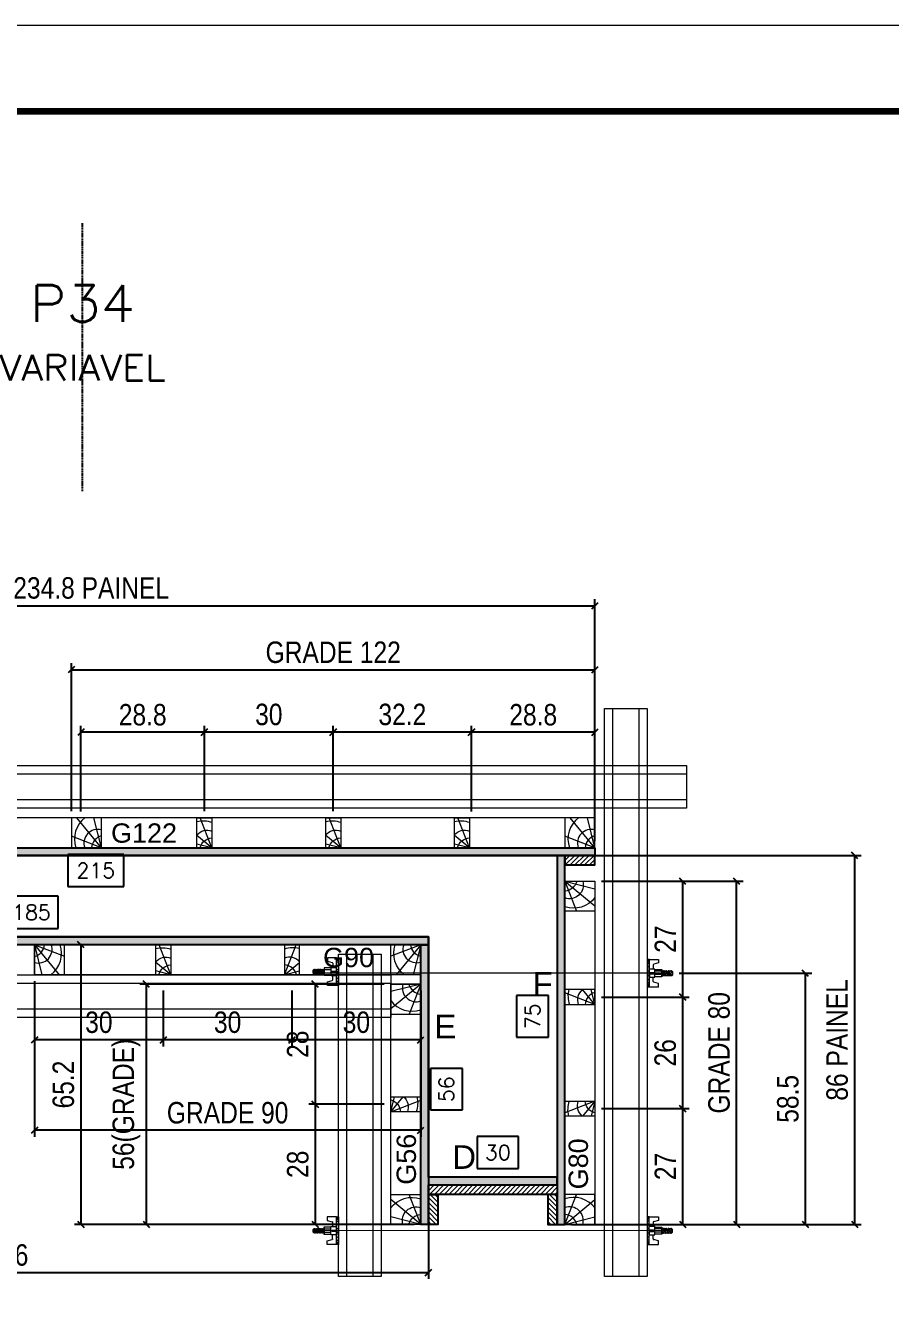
# Model space of a CAD drawing. Extents: x 2949 to 9203, y -16089 to 12527.
# Drawn here: x 8451 to 8854, y -8743 to -8148 of the extents above; entities that cross this region are included whole.
import ezdxf
from ezdxf.enums import TextEntityAlignment as Align

# ---------------------------------------------------------------- set-up
doc = ezdxf.new("R2010")
doc.units = 0
doc.linetypes.add('DASHED', pattern=[0.75, 0.5, -0.25])
doc.linetypes.add('HIDDEN', pattern=[0.375, 0.25, -0.125])
for name, color, linetype, lineweight in [('CONCRETO', 251, 'Continuous', 25), ('Folhas', 255, 'Continuous', 9), ('Hachura', 251, 'Continuous', 9), ('Madeira', 126, 'Continuous', 18), ('Perfil Metálico', 224, 'Continuous', 18), ('SARRAFO DE PRESSAO', 251, 'DASHED', 9), ('Texto Seção', 7, 'Continuous', 15)]:
    doc.layers.add(name, color=color, linetype=linetype, lineweight=lineweight)
for name, color, linetype in [('COTA', 241, 'Continuous'), ('MEIO_PONT', 93, 'Continuous'), ('Painéis', 200, 'Continuous'), ('SARRAFO', 251, 'Continuous'), ('Texto de Titulo', 7, 'Continuous'), ('Texto Qtd Sarr', 242, 'Continuous'), ('TEXTO_GERAL', 7, 'Continuous')]:
    doc.layers.add(name, color=color, linetype=linetype)
doc.styles.add('ARIAL', font='arial.ttf')
doc.styles.add('COTA TECNICA 2X', font='techl___.ttf', dxfattribs={"height": 10})
doc.styles.add('ROMANS', font='romans.shx')
doc.styles.add('SANSSERIF', font='sas_____.pfb')
doc.dimstyles.new('Cota Seção interna', dxfattribs={"dimtxt": 7, "dimasz": 6, "dimexe": 0.18, "dimexo": 2, "dimgap": -4, "dimtad": 3, "dimdec": 1, "dimlfac": 0.5, "dimzin": 12, "dimdsep": 46, "dimtxsty": 'ROMANS', "dimblk": 'ARCHTICK', "dimcen": 0.09, "dimse1": 1, "dimse2": 1, "dimsd1": 1, "dimsd2": 1, "dimclrd": 180, "dimclre": 5, "dimclrt": 1, "dimadec": 0, "dimazin": 3, "dimtfac": 1, "dimtdec": 1, "dimtofl": 0, "dimtmove": 0, "dimatfit": 3, "dimldrblk": 'ARCHTICK', "dimfxl": 1, "dimtolj": 1, "dimtzin": 0, "dimarcsym": 0})
doc.dimstyles.new('SECAO PILAR', dxfattribs={"dimtxt": 10, "dimasz": 3, "dimexe": 3, "dimexo": 3, "dimgap": 3, "dimtad": 1, "dimdec": 1, "dimlfac": 0.5, "dimzin": 12, "dimdsep": 46, "dimtxsty": 'COTA TECNICA 2X', "dimblk1": 'OBLIQUE', "dimblk2": 'OBLIQUE', "dimsah": 1, "dimcen": 0.9, "dimclrd": 256, "dimclre": 256, "dimclrt": 256, "dimadec": 1, "dimazin": 3, "dimtfac": 1, "dimtdec": 1, "dimtmove": 0, "dimatfit": 3, "dimfxl": 1, "dimtolj": 1, "dimtzin": 12, "dimarcsym": 0})

# ---------------------------------------------------------------- blocks, each defined once
blk = doc.blocks.new('9999999999')
at = {"layer": 'Folhas'}
blk.add_lwpolyline([(98138.98, 34190.21), (99623.98, 34190.21), (99623.98, 35240.21), (98138.98, 35240.21)], close=True, dxfattribs=at)
at = {"layer": 'Folhas', "color": 30, "const_width": 3}
blk.add_lwpolyline([(98213.98, 34230.21), (99583.98, 34230.21), (99583.98, 35200.21), (98213.98, 35200.21)], close=True, dxfattribs=at)
blk = doc.blocks.new('*D2468')
at = {"layer": 'COTA', "color": 180, "lineweight": -2, "transparency": 16777216}
for p, q in [((8680.74, -8665.61), (8661.4, -8665.61)), ((8661.4, -8665.61), (8661.4, -8680.61)), ((8680.74, -8680.61), (8680.74, -8665.61)), ((8661.4, -8680.61), (8680.74, -8680.61))]:
    blk.add_line(p, q, dxfattribs=at)
at = {"layer": 'Defpoints', "color": 0, "transparency": 16777216}
for p in [(8638.74, -8684.61), (8698.74, -8684.61), (8698.74, -8684.61)]:
    blk.add_point(p, dxfattribs=at)
at = {"layer": 'COTA', "color": 1, "transparency": 16777216, "insert": (8671.07, -8673.11), "char_height": 7, "attachment_point": 5, "style": 'ROMANS'}
blk.add_mtext('\\A1;30', dxfattribs=at)
blk = doc.blocks.new('_ArchTick')
at = {"color": 0, "linetype": 'ByBlock', "const_width": 0.15}
blk.add_lwpolyline([(-0.5, -0.5), (0.5, 0.5)], dxfattribs=at)
blk = doc.blocks.new('*D2487')
at = {"layer": 'COTA', "color": 180, "lineweight": -2, "transparency": 16777216}
for p, q in [((8496.74, -8534.11), (8470.74, -8534.11)), ((8470.74, -8534.11), (8470.74, -8549.11)), ((8496.74, -8549.11), (8496.74, -8534.11)), ((8470.74, -8549.11), (8496.74, -8549.11))]:
    blk.add_line(p, q, dxfattribs=at)
at = {"layer": 'Defpoints', "color": 0, "transparency": 16777216}
for p in [(8268.74, -8534.61), (8698.74, -8534.61), (8268.74, -8553.11)]:
    blk.add_point(p, dxfattribs=at)
at = {"layer": 'COTA', "color": 1, "transparency": 16777216, "insert": (8483.74, -8541.61), "char_height": 7, "attachment_point": 5, "style": 'ROMANS'}
blk.add_mtext('\\A1;215', dxfattribs=at)
blk = doc.blocks.new('C')
at = {"layer": 'Hachura', "color": 0}
for p, q in [((0, 3.22), (0, -3.22)), ((0.45, 3.22), (0, 3.22)), ((0.46, 3.16), (0, 3.16)), ((0.46, 3.05), (0, 3.05)), ((0.45, -3.23), (0.45, 3.22)), ((0.45, 3.22), (2.58, 3.22)), ((2.58, 3.22), (2.58, 2.39)), ((0.46, 2.88), (0, 2.88)), ((0, 2.75), (0, -1.16)), ((0.46, 2.65), (0, 2.65)), ((0.46, 2.23), (0, 2.23)), ((0.46, 1.51), (0, 1.51)), ((0.39, 0.49), (0.17, 0.49)), ((1.74, 0.97), (0.45, 0.97)), ((1.45, 0.1), (0.45, 0.1)), ((1.35, 1.94), (1.35, 0.96)), ((2.58, 2.39), (1.47, 2.09)), ((1.74, -0.97), (1.74, 0.97)), ((1.74, 0.97), (1.74, 0.84)), ((1.74, 0.97), (1.74, 0.84)), ((1.74, 0.84), (3.35, 0.84)), ((3.35, 0.45), (1.74, 0.45)), ((3.32, 0.84), (3.32, -0.84)), ((3.35, 0.84), (3.35, -0.84)), ((3.68, 0.45), (3.35, 0.45)), ((3.84, -0.52), (3.35, 0.45)), ((3.35, 0.06), (3.67, -0.57)), ((3.68, 0.45), (4.16, -0.52)), ((3.72, 0.5), (4.25, -0.57)), ((4.37, -0.55), (3.83, 0.53)), ((4.15, 0.45), (3.93, 0.45)), ((4.42, -0.52), (3.93, 0.45)), ((4.15, 0.45), (4.26, 0.45)), ((4.26, 0.45), (4.74, -0.52)), ((4.3, 0.5), (4.83, -0.57)), ((4.95, -0.55), (4.41, 0.53)), ((4.51, 0.45), (4.84, 0.45)), ((5, -0.52), (4.51, 0.45)), ((4.84, 0.45), (5.32, -0.52)), ((4.88, 0.5), (5.41, -0.57)), ((5.53, -0.55), (4.99, 0.53)), ((5.58, -0.52), (5.09, 0.45)), ((5.42, 0.45), (5.09, 0.45)), ((5.58, -0.52), (5.09, 0.45)), ((5.42, 0.45), (5.74, -0.19)), ((5.46, 0.5), (5.74, -0.07)), ((5.74, 0.19), (5.57, 0.53)), ((5.74, 0.32), (5.68, 0.45)), ((5.68, 0.45), (5.74, 0.45)), ((5.74, 0.45), (5.9, 0.29)), ((5.74, 0.45), (5.74, -0.52)), ((5.9, -0.36), (5.9, 0.29)), ((0.45, 0), (0, 0)), ((0.46, -1.52), (0, -1.52)), ((0.46, -2.23), (0, -2.23)), ((0.46, -2.65), (0, -2.65)), ((0.46, -2.88), (0, -2.88)), ((0.08, -0.48), (0.29, -0.48)), ((0.29, -0.48), (0.4, -0.48)), ((0.45, 0), (0.45, -0.97)), ((0.45, -0.16), (1.45, -0.16)), ((0.45, -0.65), (0.45, -0.32)), ((0.45, -3.23), (0.45, -0.65)), ((0.45, -0.97), (1.74, -0.97)), ((1.35, -1.94), (1.35, -0.97)), ((2.58, -2.39), (1.47, -2.1)), ((3.35, -0.32), (1.74, -0.32)), ((3.35, -0.84), (1.74, -0.84)), ((2.58, -3.23), (2.58, -2.39)), ((3.35, -0.07), (3.58, -0.52)), ((3.35, -0.52), (3.58, -0.52)), ((3.84, -0.52), (4.16, -0.52)), ((4.42, -0.52), (4.74, -0.52)), ((4.63, -0.52), (4.74, -0.52)), ((5, -0.52), (5.32, -0.52)), ((5.58, -0.52), (5.74, -0.52)), ((5.74, -0.52), (5.9, -0.36)), ((5.74, -0.52), (5.74, -0.52)), ((0.46, -3.05), (0, -3.05)), ((0.46, -3.16), (0, -3.16)), ((0, -3.22), (2.57, -3.22))]:
    blk.add_line(p, q, dxfattribs=at)
for centre, radius, start, end in [((1.52, 1.94), 0.161, 104.7436, 180), ((1.44, -0.03), 0.129, 272.695, 87.305), ((3.81, 0.39), 0.143, 25.5688, 154.4312), ((4.39, 0.39), 0.143, 25.5688, 154.4312), ((4.97, 0.39), 0.143, 25.5688, 154.4312), ((5.55, 0.39), 0.143, 25.5688, 154.4312), ((0.17, -0.37), 0.174, 221.744, 317.8592), ((1.52, -1.94), 0.161, 180, 255.2564), ((3.71, -0.4), 0.174, 222.1408, 318.256), ((4.29, -0.4), 0.174, 222.1408, 318.256), ((4.87, -0.4), 0.174, 222.1408, 318.256), ((5.45, -0.4), 0.174, 222.1408, 318.256), ((5.61, -0.4), 0.174, 317.8592, 318.256)]:
    blk.add_arc(centre, radius, start, end, dxfattribs=at)
blk = doc.blocks.new('titulo1')
at = {"layer": 'Defpoints', "color": 252, "linetype": 'HIDDEN', "ltscale": 2}
blk.add_line((0, 0), (0, 125), dxfattribs=at)
at = {"layer": 'Defpoints', "style": 'ROMANS', "oblique": 15}
blk.add_attdef('FOLHA', text='', height=10, dxfattribs=at).set_placement((0, 15.58), align=Align.MIDDLE_CENTER)
at = {"layer": 'Texto Qtd Sarr', "color": 3, "style": 'ROMANS', "oblique": 15}
for tag, height, p in [('TITULO', 17, (0, 71.45)), ('SEÇÃO', 12, (0, 41.55))]:
    blk.add_attdef(tag, text='', height=height, dxfattribs=at).set_placement(p, align=Align.MIDDLE_CENTER)
blk = doc.blocks.new('_Oblique')
at = {"color": 0, "linetype": 'ByBlock', "lineweight": -2}
blk.add_line((-0.5, -0.5), (0.5, 0.5), dxfattribs=at)
blk = doc.blocks.new('*D2474')
at = {"layer": 'COTA', "lineweight": -2, "transparency": 16777216}
for p, q in [((8705.29, -8534.61), (8840.37, -8534.61)), ((8837.37, -8706.61), (8837.37, -8534.61)), ((8705.34, -8706.61), (8840.37, -8706.61))]:
    blk.add_line(p, q, dxfattribs=at)
at = {"layer": 'Defpoints', "color": 0, "transparency": 16777216}
for p in [(8702.29, -8534.61), (8837.37, -8534.61), (8702.34, -8706.61)]:
    blk.add_point(p, dxfattribs=at)
at = {"layer": 'COTA', "lineweight": -2, "transparency": 16777216, "xscale": 3, "yscale": 3, "zscale": 3}
for p, rotation in [((8837.37, -8534.61), 90), ((8837.37, -8706.61), 270)]:
    blk.add_blockref('_Oblique', p, dxfattribs=dict(at, rotation=rotation))
at = {"layer": 'COTA', "transparency": 16777216, "insert": (8829.25, -8620.61), "char_height": 10, "attachment_point": 5, "rotation": 90, "style": 'COTA TECNICA 2X'}
blk.add_mtext('\\A1;86 PAINEL', dxfattribs=at)
blk = doc.blocks.new('*D2488')
at = {"layer": 'COTA', "linetype": 'ByBlock', "lineweight": -2, "transparency": 16777216}
for p, q in [((8246.74, -8531.61), (8246.74, -8415.16)), ((8246.74, -8418.16), (8716.34, -8418.16)), ((8716.34, -8528.01), (8716.34, -8415.16))]:
    blk.add_line(p, q, dxfattribs=at)
at = {"layer": 'Defpoints', "color": 0, "linetype": 'ByBlock', "transparency": 16777216}
for p in [(8716.34, -8418.16), (8716.34, -8531.01), (8246.74, -8534.61)]:
    blk.add_point(p, dxfattribs=at)
at = {"layer": 'COTA', "linetype": 'ByBlock', "lineweight": -2, "transparency": 16777216, "xscale": 3, "yscale": 3, "zscale": 3, "rotation": 180}
blk.add_blockref('_Oblique', (8246.74, -8418.16), dxfattribs=at)
at = {"layer": 'COTA', "linetype": 'ByBlock', "lineweight": -2, "transparency": 16777216, "xscale": 3, "yscale": 3, "zscale": 3}
blk.add_blockref('_Oblique', (8716.34, -8418.16), dxfattribs=at)
at = {"layer": 'COTA', "linetype": 'ByBlock', "transparency": 16777216, "insert": (8481.54, -8409.92), "char_height": 10, "attachment_point": 5, "style": 'COTA TECNICA 2X'}
blk.add_mtext('\\A1;234.8 PAINEL', dxfattribs=at)
blk = doc.blocks.new('PONTALETE')
at = {"layer": 'Madeira'}
for q in [(2.71, 7), (7, 5.76), (7, 1.74)]:
    blk.add_line((0, 0), q, dxfattribs=at)
blk.add_lwpolyline([(0, 0), (7, 0), (7, 7), (0, 7)], close=True, dxfattribs=at)
for centre, radius, start, end in [((2.04, 0.06), 6.23, 37.2818, 109.0913), ((1.09, 0.9), 3.19, 343.603, 109.9847), ((-0.21, -0.78), 3.09, 14.6322, 86.0383)]:
    blk.add_arc(centre, radius, start, end, dxfattribs=at)
blk = doc.blocks.new('MEIO PONTALETE')
at = {"layer": 'Madeira'}
for q in [(2.71, 7), (3.5, 2.88), (3.5, 0.87)]:
    blk.add_line((0, 0), q, dxfattribs=at)
blk.add_lwpolyline([(0, 0), (3.5, 0), (3.5, 7), (0, 7)], close=True, dxfattribs=at)
for centre, radius, start, end in [((2.04, 0.06), 6.23, 76.4499, 109.0913), ((1.09, 0.9), 3.19, 40.9063, 109.9847), ((-0.21, -0.78), 3.09, 14.6322, 86.0383)]:
    blk.add_arc(centre, radius, start, end, dxfattribs=at)
blk = doc.blocks.new('*D2489')
at = {"layer": 'COTA', "lineweight": -2, "transparency": 16777216}
for p, q in [((8658.8, -8514.09), (8658.8, -8474.13)), ((8716.34, -8477.13), (8658.8, -8477.13)), ((8716.34, -8514.01), (8716.34, -8474.13))]:
    blk.add_line(p, q, dxfattribs=at)
at = {"layer": 'Defpoints', "color": 0, "transparency": 16777216}
for p in [(8658.8, -8477.13), (8658.8, -8517.09), (8716.34, -8517.01)]:
    blk.add_point(p, dxfattribs=at)
at = {"layer": 'COTA', "lineweight": -2, "transparency": 16777216, "xscale": 3, "yscale": 3, "zscale": 3, "rotation": 180}
blk.add_blockref('_Oblique', (8658.8, -8477.13), dxfattribs=at)
at = {"layer": 'COTA', "lineweight": -2, "transparency": 16777216, "xscale": 3, "yscale": 3, "zscale": 3}
blk.add_blockref('_Oblique', (8716.34, -8477.13), dxfattribs=at)
at = {"layer": 'COTA', "transparency": 16777216, "insert": (8687.57, -8469.04), "char_height": 10, "attachment_point": 5, "style": 'COTA TECNICA 2X'}
blk.add_mtext('\\A1;28.8', dxfattribs=at)
blk = doc.blocks.new('*D2490')
at = {"layer": 'COTA', "lineweight": -2, "transparency": 16777216}
for p, q in [((8594.34, -8514.01), (8594.34, -8474.13)), ((8658.8, -8477.13), (8594.34, -8477.13)), ((8658.8, -8514.09), (8658.8, -8474.13))]:
    blk.add_line(p, q, dxfattribs=at)
at = {"layer": 'Defpoints', "color": 0, "transparency": 16777216}
for p in [(8594.34, -8477.13), (8594.34, -8517.01), (8658.8, -8517.09)]:
    blk.add_point(p, dxfattribs=at)
at = {"layer": 'COTA', "lineweight": -2, "transparency": 16777216, "xscale": 3, "yscale": 3, "zscale": 3, "rotation": 180}
blk.add_blockref('_Oblique', (8594.34, -8477.13), dxfattribs=at)
at = {"layer": 'COTA', "lineweight": -2, "transparency": 16777216, "xscale": 3, "yscale": 3, "zscale": 3}
blk.add_blockref('_Oblique', (8658.8, -8477.13), dxfattribs=at)
at = {"layer": 'COTA', "transparency": 16777216, "insert": (8626.57, -8468.91), "char_height": 10, "attachment_point": 5, "style": 'COTA TECNICA 2X'}
blk.add_mtext('\\A1;32.2', dxfattribs=at)
blk = doc.blocks.new('*D2491')
at = {"layer": 'COTA', "lineweight": -2, "transparency": 16777216}
for p, q in [((8534.34, -8514.01), (8534.34, -8474.13)), ((8594.34, -8477.13), (8534.34, -8477.13)), ((8594.34, -8514.01), (8594.34, -8474.13))]:
    blk.add_line(p, q, dxfattribs=at)
at = {"layer": 'Defpoints', "color": 0, "transparency": 16777216}
for p in [(8534.34, -8477.13), (8534.34, -8517.01), (8594.34, -8517.01)]:
    blk.add_point(p, dxfattribs=at)
at = {"layer": 'COTA', "lineweight": -2, "transparency": 16777216, "xscale": 3, "yscale": 3, "zscale": 3, "rotation": 180}
blk.add_blockref('_Oblique', (8534.34, -8477.13), dxfattribs=at)
at = {"layer": 'COTA', "lineweight": -2, "transparency": 16777216, "xscale": 3, "yscale": 3, "zscale": 3}
blk.add_blockref('_Oblique', (8594.34, -8477.13), dxfattribs=at)
at = {"layer": 'COTA', "transparency": 16777216, "insert": (8564.34, -8468.91), "char_height": 10, "attachment_point": 5, "style": 'COTA TECNICA 2X'}
blk.add_mtext('\\A1;30', dxfattribs=at)
blk = doc.blocks.new('*D2492')
at = {"layer": 'COTA', "lineweight": -2, "transparency": 16777216}
for p, q in [((8476.8, -8514.09), (8476.8, -8474.13)), ((8534.34, -8477.13), (8476.8, -8477.13)), ((8534.34, -8514.01), (8534.34, -8474.13))]:
    blk.add_line(p, q, dxfattribs=at)
at = {"layer": 'Defpoints', "color": 0, "transparency": 16777216}
for p in [(8476.8, -8477.13), (8476.8, -8517.09), (8534.34, -8517.01)]:
    blk.add_point(p, dxfattribs=at)
at = {"layer": 'COTA', "lineweight": -2, "transparency": 16777216, "xscale": 3, "yscale": 3, "zscale": 3, "rotation": 180}
blk.add_blockref('_Oblique', (8476.8, -8477.13), dxfattribs=at)
at = {"layer": 'COTA', "lineweight": -2, "transparency": 16777216, "xscale": 3, "yscale": 3, "zscale": 3}
blk.add_blockref('_Oblique', (8534.34, -8477.13), dxfattribs=at)
at = {"layer": 'COTA', "transparency": 16777216, "insert": (8505.57, -8469.04), "char_height": 10, "attachment_point": 5, "style": 'COTA TECNICA 2X'}
blk.add_mtext('\\A1;28.8', dxfattribs=at)
blk = doc.blocks.new('*D2493')
at = {"layer": 'COTA', "lineweight": -2, "transparency": 16777216}
for p, q in [((8472.34, -8514.01), (8472.34, -8445.01)), ((8472.34, -8448.01), (8716.34, -8448.01)), ((8716.34, -8514.01), (8716.34, -8445.01))]:
    blk.add_line(p, q, dxfattribs=at)
at = {"layer": 'Defpoints', "color": 0, "transparency": 16777216}
for p in [(8716.34, -8448.01), (8472.34, -8517.01), (8716.34, -8517.01)]:
    blk.add_point(p, dxfattribs=at)
at = {"layer": 'COTA', "lineweight": -2, "transparency": 16777216, "xscale": 3, "yscale": 3, "zscale": 3, "rotation": 180}
blk.add_blockref('_Oblique', (8472.34, -8448.01), dxfattribs=at)
at = {"layer": 'COTA', "lineweight": -2, "transparency": 16777216, "xscale": 3, "yscale": 3, "zscale": 3}
blk.add_blockref('_Oblique', (8716.34, -8448.01), dxfattribs=at)
at = {"layer": 'COTA', "transparency": 16777216, "insert": (8594.34, -8439.91), "char_height": 10, "attachment_point": 5, "style": 'COTA TECNICA 2X'}
blk.add_mtext('\\A1;GRADE 122', dxfattribs=at)
blk = doc.blocks.new('*D2497')
at = {"layer": 'COTA', "color": 180, "lineweight": -2, "transparency": 16777216}
for p, q in [((8466.24, -8553.61), (8441.24, -8553.61)), ((8441.24, -8553.61), (8441.24, -8568.61)), ((8466.24, -8568.61), (8466.24, -8553.61)), ((8441.24, -8568.61), (8466.24, -8568.61))]:
    blk.add_line(p, q, dxfattribs=at)
at = {"layer": 'Defpoints', "color": 0, "transparency": 16777216}
for p in [(8268.74, -8572.61), (8638.74, -8572.61), (8638.74, -8572.61)]:
    blk.add_point(p, dxfattribs=at)
at = {"layer": 'COTA', "color": 1, "transparency": 16777216, "insert": (8453.74, -8561.11), "char_height": 7, "attachment_point": 5, "style": 'ROMANS'}
blk.add_mtext('\\A1;185', dxfattribs=at)
blk = doc.blocks.new('*D2479')
at = {"layer": 'COTA', "lineweight": -2, "transparency": 16777216}
for p, q in [((8719.34, -8546.61), (8785.33, -8546.61)), ((8782.33, -8706.61), (8782.33, -8546.61)), ((8719.34, -8706.61), (8785.33, -8706.61))]:
    blk.add_line(p, q, dxfattribs=at)
at = {"layer": 'Defpoints', "color": 0, "transparency": 16777216}
for p in [(8716.34, -8546.61), (8782.33, -8546.61), (8716.34, -8706.61)]:
    blk.add_point(p, dxfattribs=at)
at = {"layer": 'COTA', "lineweight": -2, "transparency": 16777216, "xscale": 3, "yscale": 3, "zscale": 3}
for p, rotation in [((8782.33, -8546.61), 90), ((8782.33, -8706.61), 270)]:
    blk.add_blockref('_Oblique', p, dxfattribs=dict(at, rotation=rotation))
at = {"layer": 'COTA', "transparency": 16777216, "insert": (8774.2, -8626.61), "char_height": 10, "attachment_point": 5, "rotation": 90, "style": 'COTA TECNICA 2X'}
blk.add_mtext('\\A1;GRADE 80', dxfattribs=at)
blk = doc.blocks.new('*D2480')
at = {"layer": 'COTA', "lineweight": -2, "transparency": 16777216}
for p, q in [((8719.34, -8546.61), (8760.21, -8546.61)), ((8757.21, -8600.61), (8757.21, -8546.61)), ((8719.34, -8600.61), (8760.21, -8600.61))]:
    blk.add_line(p, q, dxfattribs=at)
at = {"layer": 'Defpoints', "color": 0, "transparency": 16777216}
for p in [(8716.34, -8546.61), (8757.21, -8546.61), (8716.34, -8600.61)]:
    blk.add_point(p, dxfattribs=at)
at = {"layer": 'COTA', "lineweight": -2, "transparency": 16777216, "xscale": 3, "yscale": 3, "zscale": 3}
for p, rotation in [((8757.21, -8546.61), 90), ((8757.21, -8600.61), 270)]:
    blk.add_blockref('_Oblique', p, dxfattribs=dict(at, rotation=rotation))
at = {"layer": 'COTA', "transparency": 16777216, "insert": (8749.13, -8573.61), "char_height": 10, "attachment_point": 5, "rotation": 90, "style": 'COTA TECNICA 2X'}
blk.add_mtext('\\A1;27', dxfattribs=at)
blk = doc.blocks.new('*D2481')
at = {"layer": 'COTA', "lineweight": -2, "transparency": 16777216}
for p, q in [((8719.34, -8652.61), (8760.21, -8652.61)), ((8757.21, -8706.61), (8757.21, -8652.61)), ((8719.34, -8706.61), (8760.21, -8706.61))]:
    blk.add_line(p, q, dxfattribs=at)
at = {"layer": 'Defpoints', "color": 0, "transparency": 16777216}
for p in [(8716.34, -8652.61), (8757.21, -8652.61), (8716.34, -8706.61)]:
    blk.add_point(p, dxfattribs=at)
at = {"layer": 'COTA', "lineweight": -2, "transparency": 16777216, "xscale": 3, "yscale": 3, "zscale": 3}
for p, rotation in [((8757.21, -8652.61), 90), ((8757.21, -8706.61), 270)]:
    blk.add_blockref('_Oblique', p, dxfattribs=dict(at, rotation=rotation))
at = {"layer": 'COTA', "transparency": 16777216, "insert": (8749.13, -8679.61), "char_height": 10, "attachment_point": 5, "rotation": 90, "style": 'COTA TECNICA 2X'}
blk.add_mtext('\\A1;27', dxfattribs=at)
blk = doc.blocks.new('*D2482')
at = {"layer": 'COTA', "lineweight": -2, "transparency": 16777216}
for p, q in [((8719.34, -8600.61), (8760.21, -8600.61)), ((8757.21, -8652.61), (8757.21, -8600.61)), ((8719.34, -8652.61), (8760.21, -8652.61))]:
    blk.add_line(p, q, dxfattribs=at)
at = {"layer": 'Defpoints', "color": 0, "transparency": 16777216}
for p in [(8716.34, -8600.61), (8757.21, -8600.61), (8716.34, -8652.61)]:
    blk.add_point(p, dxfattribs=at)
at = {"layer": 'COTA', "lineweight": -2, "transparency": 16777216, "xscale": 3, "yscale": 3, "zscale": 3}
for p, rotation in [((8757.21, -8600.61), 90), ((8757.21, -8652.61), 270)]:
    blk.add_blockref('_Oblique', p, dxfattribs=dict(at, rotation=rotation))
at = {"layer": 'COTA', "transparency": 16777216, "insert": (8749.11, -8626.61), "char_height": 10, "attachment_point": 5, "rotation": 90, "style": 'COTA TECNICA 2X'}
blk.add_mtext('\\A1;26', dxfattribs=at)
blk = doc.blocks.new('*D2483')
at = {"layer": 'COTA', "lineweight": -2, "transparency": 16777216}
for p, q in [((8618.14, -8594.61), (8504.25, -8594.61)), ((8507.25, -8594.61), (8507.25, -8706.61)), ((8618.14, -8706.61), (8504.25, -8706.61))]:
    blk.add_line(p, q, dxfattribs=at)
at = {"layer": 'Defpoints', "color": 0, "transparency": 16777216}
for p in [(8621.14, -8594.61), (8507.25, -8706.61), (8621.14, -8706.61)]:
    blk.add_point(p, dxfattribs=at)
at = {"layer": 'COTA', "lineweight": -2, "transparency": 16777216, "xscale": 3, "yscale": 3, "zscale": 3}
for p, rotation in [((8507.25, -8594.61), 90), ((8507.25, -8706.61), 270)]:
    blk.add_blockref('_Oblique', p, dxfattribs=dict(at, rotation=rotation))
at = {"layer": 'COTA', "transparency": 16777216, "insert": (8498.03, -8650.61), "char_height": 10, "attachment_point": 5, "rotation": 90, "style": 'COTA TECNICA 2X'}
blk.add_mtext('\\A1;56(GRADE)', dxfattribs=at)
blk = doc.blocks.new('*D2484')
at = {"layer": 'COTA', "lineweight": -2, "transparency": 16777216}
for p, q in [((8618.14, -8650.61), (8582.96, -8650.61)), ((8585.96, -8650.61), (8585.96, -8706.61)), ((8618.14, -8706.61), (8582.96, -8706.61))]:
    blk.add_line(p, q, dxfattribs=at)
at = {"layer": 'Defpoints', "color": 0, "transparency": 16777216}
for p in [(8621.14, -8650.61), (8585.96, -8706.61), (8621.14, -8706.61)]:
    blk.add_point(p, dxfattribs=at)
at = {"layer": 'COTA', "lineweight": -2, "transparency": 16777216, "xscale": 3, "yscale": 3, "zscale": 3}
for p, rotation in [((8585.96, -8650.61), 90), ((8585.96, -8706.61), 270)]:
    blk.add_blockref('_Oblique', p, dxfattribs=dict(at, rotation=rotation))
at = {"layer": 'COTA', "transparency": 16777216, "insert": (8577.86, -8678.61), "char_height": 10, "attachment_point": 5, "rotation": 90, "style": 'COTA TECNICA 2X'}
blk.add_mtext('\\A1;28', dxfattribs=at)
blk = doc.blocks.new('*D2485')
at = {"layer": 'COTA', "lineweight": -2, "transparency": 16777216}
for p, q in [((8618.14, -8594.61), (8582.96, -8594.61)), ((8585.96, -8594.61), (8585.96, -8650.61)), ((8618.14, -8650.61), (8582.96, -8650.61))]:
    blk.add_line(p, q, dxfattribs=at)
at = {"layer": 'Defpoints', "color": 0, "transparency": 16777216}
for p in [(8621.14, -8594.61), (8585.96, -8650.61), (8621.14, -8650.61)]:
    blk.add_point(p, dxfattribs=at)
at = {"layer": 'COTA', "lineweight": -2, "transparency": 16777216, "xscale": 3, "yscale": 3, "zscale": 3}
for p, rotation in [((8585.96, -8594.61), 90), ((8585.96, -8650.61), 270)]:
    blk.add_blockref('_Oblique', p, dxfattribs=dict(at, rotation=rotation))
at = {"layer": 'COTA', "transparency": 16777216, "insert": (8577.86, -8622.61), "char_height": 10, "attachment_point": 5, "rotation": 90, "style": 'COTA TECNICA 2X'}
blk.add_mtext('\\A1;28', dxfattribs=at)
blk = doc.blocks.new('*D2501')
at = {"layer": 'COTA', "lineweight": -2, "transparency": 16777216}
for p, q in [((8755.58, -8589.55), (8817.41, -8589.55)), ((8814.41, -8706.61), (8814.41, -8589.55)), ((8719.34, -8706.61), (8817.41, -8706.61))]:
    blk.add_line(p, q, dxfattribs=at)
at = {"layer": 'Defpoints', "color": 0, "transparency": 16777216}
for p in [(8752.58, -8589.55), (8814.41, -8589.55), (8716.34, -8706.61)]:
    blk.add_point(p, dxfattribs=at)
at = {"layer": 'COTA', "lineweight": -2, "transparency": 16777216, "xscale": 3, "yscale": 3, "zscale": 3}
for p, rotation in [((8814.41, -8589.55), 90), ((8814.41, -8706.61), 270)]:
    blk.add_blockref('_Oblique', p, dxfattribs=dict(at, rotation=rotation))
at = {"layer": 'COTA', "transparency": 16777216, "insert": (8806.28, -8648.08), "char_height": 10, "attachment_point": 5, "rotation": 90, "style": 'COTA TECNICA 2X'}
blk.add_mtext('\\A1;58.5', dxfattribs=at)
blk = doc.blocks.new('*D2469')
at = {"layer": 'COTA', "lineweight": -2, "transparency": 16777216}
for p, q in [((8575.14, -8597.61), (8575.14, -8623.64)), ((8635.14, -8597.61), (8635.14, -8623.64)), ((8635.14, -8620.64), (8575.14, -8620.64))]:
    blk.add_line(p, q, dxfattribs=at)
at = {"layer": 'Defpoints', "color": 0, "transparency": 16777216}
for p in [(8575.14, -8594.61), (8635.14, -8594.61), (8575.14, -8620.64)]:
    blk.add_point(p, dxfattribs=at)
at = {"layer": 'COTA', "lineweight": -2, "transparency": 16777216, "xscale": 3, "yscale": 3, "zscale": 3, "rotation": 180}
blk.add_blockref('_Oblique', (8575.14, -8620.64), dxfattribs=at)
at = {"layer": 'COTA', "lineweight": -2, "transparency": 16777216, "xscale": 3, "yscale": 3, "zscale": 3}
blk.add_blockref('_Oblique', (8635.14, -8620.64), dxfattribs=at)
at = {"layer": 'COTA', "transparency": 16777216, "insert": (8605.14, -8612.42), "char_height": 10, "attachment_point": 5, "style": 'COTA TECNICA 2X'}
blk.add_mtext('\\A1;30', dxfattribs=at)
blk = doc.blocks.new('*D2470')
at = {"layer": 'COTA', "lineweight": -2, "transparency": 16777216}
for p, q in [((8515.14, -8597.61), (8515.14, -8623.64)), ((8575.14, -8597.61), (8575.14, -8623.64)), ((8575.14, -8620.64), (8515.14, -8620.64))]:
    blk.add_line(p, q, dxfattribs=at)
at = {"layer": 'Defpoints', "color": 0, "transparency": 16777216}
for p in [(8515.14, -8594.61), (8575.14, -8594.61), (8515.14, -8620.64)]:
    blk.add_point(p, dxfattribs=at)
at = {"layer": 'COTA', "lineweight": -2, "transparency": 16777216, "xscale": 3, "yscale": 3, "zscale": 3, "rotation": 180}
blk.add_blockref('_Oblique', (8515.14, -8620.64), dxfattribs=at)
at = {"layer": 'COTA', "lineweight": -2, "transparency": 16777216, "xscale": 3, "yscale": 3, "zscale": 3}
blk.add_blockref('_Oblique', (8575.14, -8620.64), dxfattribs=at)
at = {"layer": 'COTA', "transparency": 16777216, "insert": (8545.14, -8612.42), "char_height": 10, "attachment_point": 5, "style": 'COTA TECNICA 2X'}
blk.add_mtext('\\A1;30', dxfattribs=at)
blk = doc.blocks.new('*D2471')
at = {"layer": 'COTA', "lineweight": -2, "transparency": 16777216}
for p, q in [((8455.14, -8597.61), (8455.14, -8623.64)), ((8515.14, -8597.61), (8515.14, -8623.64)), ((8515.14, -8620.64), (8455.14, -8620.64))]:
    blk.add_line(p, q, dxfattribs=at)
at = {"layer": 'Defpoints', "color": 0, "transparency": 16777216}
for p in [(8455.14, -8594.61), (8515.14, -8594.61), (8455.14, -8620.64)]:
    blk.add_point(p, dxfattribs=at)
at = {"layer": 'COTA', "lineweight": -2, "transparency": 16777216, "xscale": 3, "yscale": 3, "zscale": 3, "rotation": 180}
blk.add_blockref('_Oblique', (8455.14, -8620.64), dxfattribs=at)
at = {"layer": 'COTA', "lineweight": -2, "transparency": 16777216, "xscale": 3, "yscale": 3, "zscale": 3}
blk.add_blockref('_Oblique', (8515.14, -8620.64), dxfattribs=at)
at = {"layer": 'COTA', "transparency": 16777216, "insert": (8485.14, -8612.42), "char_height": 10, "attachment_point": 5, "style": 'COTA TECNICA 2X'}
blk.add_mtext('\\A1;30', dxfattribs=at)
blk = doc.blocks.new('*D2472')
at = {"layer": 'COTA', "lineweight": -2, "transparency": 16777216}
for p, q in [((8455.14, -8593.21), (8455.14, -8665.75)), ((8635.14, -8597.61), (8635.14, -8665.75)), ((8635.14, -8662.75), (8455.14, -8662.75))]:
    blk.add_line(p, q, dxfattribs=at)
at = {"layer": 'Defpoints', "color": 0, "transparency": 16777216}
for p in [(8455.14, -8590.21), (8635.14, -8594.61), (8455.14, -8662.75)]:
    blk.add_point(p, dxfattribs=at)
at = {"layer": 'COTA', "lineweight": -2, "transparency": 16777216, "xscale": 3, "yscale": 3, "zscale": 3, "rotation": 180}
blk.add_blockref('_Oblique', (8455.14, -8662.75), dxfattribs=at)
at = {"layer": 'COTA', "lineweight": -2, "transparency": 16777216, "xscale": 3, "yscale": 3, "zscale": 3}
blk.add_blockref('_Oblique', (8635.14, -8662.75), dxfattribs=at)
at = {"layer": 'COTA', "transparency": 16777216, "insert": (8545.14, -8654.62), "char_height": 10, "attachment_point": 5, "style": 'COTA TECNICA 2X'}
blk.add_mtext('\\A1;GRADE 90', dxfattribs=at)
blk = doc.blocks.new('*D2473')
at = {"layer": 'COTA', "color": 180, "lineweight": -2, "transparency": 16777216}
for p, q in [((8654.63, -8633.95), (8639.63, -8633.95)), ((8639.63, -8633.95), (8639.63, -8653.28)), ((8654.63, -8653.28), (8654.63, -8633.95)), ((8639.63, -8653.28), (8654.63, -8653.28))]:
    blk.add_line(p, q, dxfattribs=at)
at = {"layer": 'Defpoints', "color": 0, "transparency": 16777216}
for p in [(8638.74, -8572.61), (8638.74, -8684.61), (8658.63, -8684.61)]:
    blk.add_point(p, dxfattribs=at)
at = {"layer": 'COTA', "color": 1, "transparency": 16777216, "insert": (8647.13, -8643.61), "char_height": 7, "attachment_point": 5, "rotation": 90, "style": 'ROMANS'}
blk.add_mtext('\\A1;56', dxfattribs=at)
blk = doc.blocks.new('*D2486')
at = {"layer": 'COTA', "color": 180, "lineweight": -2, "transparency": 16777216}
for p, q in [((8694.74, -8599.95), (8679.74, -8599.95)), ((8679.74, -8599.95), (8679.74, -8619.28)), ((8694.74, -8619.28), (8694.74, -8599.95)), ((8679.74, -8619.28), (8694.74, -8619.28))]:
    blk.add_line(p, q, dxfattribs=at)
at = {"layer": 'Defpoints', "color": 0, "transparency": 16777216}
for p in [(8698.74, -8534.61), (8698.74, -8684.61), (8698.74, -8684.61)]:
    blk.add_point(p, dxfattribs=at)
at = {"layer": 'COTA', "color": 1, "transparency": 16777216, "insert": (8687.24, -8609.61), "char_height": 7, "attachment_point": 5, "rotation": 90, "style": 'ROMANS'}
blk.add_mtext('\\A1;75', dxfattribs=at)
blk = doc.blocks.new('*D2502')
at = {"layer": 'COTA', "linetype": 'ByBlock', "lineweight": -2, "transparency": 16777216}
for p, q in [((8246.74, -8579.21), (8246.74, -8732.07)), ((8638.74, -8579.21), (8638.74, -8732.07)), ((8246.74, -8729.07), (8638.74, -8729.07))]:
    blk.add_line(p, q, dxfattribs=at)
at = {"layer": 'Defpoints', "color": 0, "linetype": 'ByBlock', "transparency": 16777216}
for p in [(8246.74, -8576.21), (8638.74, -8576.21), (8638.74, -8729.07)]:
    blk.add_point(p, dxfattribs=at)
at = {"layer": 'COTA', "linetype": 'ByBlock', "lineweight": -2, "transparency": 16777216, "xscale": 3, "yscale": 3, "zscale": 3, "rotation": 180}
blk.add_blockref('_Oblique', (8246.74, -8729.07), dxfattribs=at)
at = {"layer": 'COTA', "linetype": 'ByBlock', "lineweight": -2, "transparency": 16777216, "xscale": 3, "yscale": 3, "zscale": 3}
blk.add_blockref('_Oblique', (8638.74, -8729.07), dxfattribs=at)
at = {"layer": 'COTA', "linetype": 'ByBlock', "transparency": 16777216, "insert": (8442.74, -8720.94), "char_height": 10, "attachment_point": 5, "style": 'COTA TECNICA 2X'}
blk.add_mtext('\\A1;196', dxfattribs=at)
blk = doc.blocks.new('*D2503')
at = {"layer": 'COTA', "lineweight": -2, "transparency": 16777216}
for p, q in [((8632.14, -8576.21), (8473.73, -8576.21)), ((8476.73, -8576.21), (8476.73, -8706.61)), ((8632.14, -8706.61), (8473.73, -8706.61))]:
    blk.add_line(p, q, dxfattribs=at)
at = {"layer": 'Defpoints', "color": 0, "transparency": 16777216}
for p in [(8635.14, -8576.21), (8476.73, -8706.61), (8635.14, -8706.61)]:
    blk.add_point(p, dxfattribs=at)
at = {"layer": 'COTA', "lineweight": -2, "transparency": 16777216, "xscale": 3, "yscale": 3, "zscale": 3}
for p, rotation in [((8476.73, -8576.21), 90), ((8476.73, -8706.61), 270)]:
    blk.add_blockref('_Oblique', p, dxfattribs=dict(at, rotation=rotation))
at = {"layer": 'COTA', "transparency": 16777216, "insert": (8468.62, -8641.41), "char_height": 10, "attachment_point": 5, "rotation": 90, "style": 'COTA TECNICA 2X'}
blk.add_mtext('\\A1;65.2', dxfattribs=at)

msp = doc.modelspace()

# ---------------------------------------------------------------- hatches: boundary and pattern name
at = {"layer": 'Hachura'}
h = msp.add_hatch(color=256, dxfattribs=at)
h.dxf.hatch_style = 1
h.paths.add_polyline_path([(8716.34, -8531.01), (8716.34, -8534.61), (8246.74, -8534.61), (8246.74, -8531.01)])
h = msp.add_hatch(color=256, dxfattribs=at)
h.dxf.hatch_style = 1
h.paths.add_polyline_path([(8698.74, -8534.61), (8698.74, -8706.61), (8702.34, -8706.61), (8702.34, -8534.61)])
h = msp.add_hatch(dxfattribs=at)
h.set_pattern_fill('ANSI31', color=256, scale=0.5, angle=180, style=0)
h.set_pattern_definition([(225, (-410.6022, -31326.822), (1.12253202, -1.12253202), [])])
h.paths.add_polyline_path([(8716.34, -8534.61), (8716.34, -8539.01), (8702.34, -8539.01), (8702.34, -8534.61)])
h = msp.add_hatch(color=256, dxfattribs=at)
h.dxf.hatch_style = 1
h.paths.add_polyline_path([(8246.74, -8572.61), (8638.74, -8572.61), (8638.74, -8576.21), (8246.74, -8576.21)])
h = msp.add_hatch(color=256, dxfattribs=at)
h.dxf.hatch_style = 1
h.paths.add_polyline_path([(8638.74, -8576.21), (8638.74, -8706.61), (8635.14, -8706.61), (8635.14, -8576.21)])
h = msp.add_hatch(color=256, dxfattribs=at)
h.dxf.hatch_style = 1
h.paths.add_polyline_path([(8698.74, -8688.21), (8698.74, -8684.61), (8638.74, -8684.61), (8638.74, -8688.21)])
h = msp.add_hatch(dxfattribs=at)
h.set_pattern_fill('ANSI31', color=256, scale=0.5, angle=360, style=0)
h.set_pattern_definition([(45, (18453.1015, 14203.1943), (-1.12253202, 1.12253202), [])])
h.paths.add_polyline_path([(8638.74, -8688.21), (8638.74, -8692.61), (8698.74, -8692.61), (8698.74, -8688.21)])
h = msp.add_hatch(dxfattribs=at)
h.set_pattern_fill('ANSI31', color=256, scale=0.5, angle=270, style=0)
h.set_pattern_definition([(315, (32210.9578, -17830.5657), (1.12253202, 1.12253202), [])])
h.paths.add_polyline_path([(8643.14, -8692.61), (8638.74, -8692.61), (8638.74, -8706.61), (8643.14, -8706.61)])
h = msp.add_hatch(dxfattribs=at)
h.set_pattern_fill('ANSI31', color=256, scale=0.5, angle=270, style=0)
h.set_pattern_definition([(315, (32232.9578, -17830.5657), (1.12253202, 1.12253202), [])])
h.paths.add_polyline_path([(8694.34, -8692.61), (8698.74, -8692.61), (8698.74, -8706.61), (8694.34, -8706.61)])

# ---------------------------------------------------------------- linework, layer by layer
at = {"layer": 'CONCRETO', "color": 2}
msp.add_lwpolyline([(8698.74, -8684.61), (8638.74, -8684.61), (8638.74, -8572.61), (8268.74, -8572.61), (8268.74, -8534.61), (8698.74, -8534.61)], close=True, dxfattribs=at)
at = {"layer": 'Hachura'}
for p, q in [((8751.51, -8589.48), (8589.71, -8589.49)), ((8751.54, -8709.54), (8589.74, -8709.55))]:
    msp.add_line(p, q, dxfattribs=at)
at = {"layer": 'Madeira'}
for points in [[(8716.34, -8531.01), (8716.34, -8517.01), (8246.78, -8517.01), (8246.78, -8531.01)], [(8472.34, -8517.01), (8472.34, -8531.01), (8716.34, -8531.01), (8716.34, -8517.01)], [(8702.34, -8546.61), (8716.34, -8546.61), (8716.34, -8706.61), (8702.34, -8706.61)], [(8635.14, -8576.21), (8635.14, -8590.21), (8455.14, -8590.21), (8455.14, -8576.21)], [(8635.14, -8706.61), (8621.14, -8706.61), (8621.14, -8594.61), (8635.14, -8594.61)]]:
    msp.add_lwpolyline(points, close=True, dxfattribs=at)
at = {"layer": 'Painéis', "linetype": 'ByBlock'}
msp.add_line((8698.74, -8534.61), (8706.74, -8534.61), dxfattribs=at)
at = {"layer": 'Painéis'}
for points in [[(8716.34, -8531.01), (8716.34, -8534.61), (8246.74, -8534.61), (8246.74, -8531.01)], [(8698.74, -8534.61), (8698.74, -8706.61), (8702.34, -8706.61), (8702.34, -8534.61)], [(8246.74, -8572.61), (8638.74, -8572.61), (8638.74, -8576.21), (8246.74, -8576.21)], [(8638.74, -8576.21), (8638.74, -8706.61), (8635.14, -8706.61), (8635.14, -8576.21)], [(8698.74, -8688.21), (8698.74, -8684.61), (8638.74, -8684.61), (8638.74, -8688.21)]]:
    msp.add_lwpolyline(points, close=True, dxfattribs=at)
at = {"layer": 'Perfil Metálico'}
for points in [[(8720.74, -8466.14), (8740.74, -8466.14), (8740.74, -8730.98), (8720.74, -8730.98)], [(8736.74, -8730.98), (8724.74, -8730.98), (8724.74, -8466.14), (8736.74, -8466.14)], [(8214.8, -8512.61), (8214.8, -8492.61), (8759.06, -8492.61), (8759.06, -8512.61)], [(8759.06, -8496.61), (8759.06, -8508.61), (8214.8, -8508.61), (8214.8, -8496.61)], [(8596.74, -8580.61), (8616.74, -8580.61), (8616.74, -8730.98), (8596.74, -8730.98)], [(8612.74, -8730.98), (8600.74, -8730.98), (8600.74, -8580.61), (8612.74, -8580.61)], [(8214.8, -8610.21), (8214.8, -8590.21), (8621.14, -8590.21), (8621.14, -8610.21)], [(8621.14, -8594.21), (8621.14, -8606.21), (8214.8, -8606.21), (8214.8, -8594.21)]]:
    msp.add_lwpolyline(points, close=True, dxfattribs=at)
at = {"layer": 'SARRAFO'}
for points in [[(8702.34, -8539.01), (8716.34, -8539.01), (8716.34, -8534.61), (8702.34, -8534.61)], [(8698.74, -8692.61), (8638.74, -8692.61), (8638.74, -8688.21), (8698.74, -8688.21)], [(8638.74, -8706.61), (8638.74, -8692.61), (8643.14, -8692.61), (8643.14, -8706.61)], [(8698.74, -8706.61), (8698.74, -8692.61), (8694.34, -8692.61), (8694.34, -8706.61)]]:
    msp.add_lwpolyline(points, close=True, dxfattribs=at)

# ---------------------------------------------------------------- block references
at = {"layer": 'Hachura', "linetype": 'Continuous', "yscale": 2, "zscale": 2}
for p, xscale in [((8596.81, -8588.72), -2), ((8740.78, -8589.48), 2), ((8596.74, -8709.54), -2), ((8740.74, -8709.54), 2)]:
    msp.add_blockref('C', p, dxfattribs=dict(at, xscale=xscale))
at = {"layer": 'MEIO_PONT'}
for name, p, xscale, yscale, zscale, rotation in [('PONTALETE', (8486.34, -8531.01), 2, 2, 2, 89.99999999999999), ('PONTALETE', (8716.34, -8531.01), 2, 2, 2, 89.99999999999999), ('PONTALETE', (8702.34, -8546.61), -2, 2, 2, 180), ('PONTALETE', (8455.14, -8576.21), 2, 2, 2, 269.9999999999999), ('PONTALETE', (8635.14, -8576.21), -2, 2, 2, 90), ('PONTALETE', (8635.14, -8594.61), 2, 2, 2, 180), ('MEIO PONTALETE', (8716.34, -8604.11), 1.999999997962732, 1.999999997962732, 1.999999997962732, 90), ('MEIO PONTALETE', (8621.14, -8654.11), -1.999999997962732, 1.999999997962732, 1.999999997962732, 270), ('MEIO PONTALETE', (8716.34, -8649.11), -1.999999997962732, 1.999999997962732, 1.999999997962732, 90)]:
    msp.add_blockref(name, p, dxfattribs=dict(at, xscale=xscale, yscale=yscale, zscale=zscale, rotation=rotation))
for name, p, xscale, yscale, zscale in [('MEIO PONTALETE', (8537.84, -8531.01), -1.999999997962732, 1.999999997962732, 1.999999997962732), ('MEIO PONTALETE', (8597.84, -8531.01), -1.999999997962732, 1.999999997962732, 1.999999997962732), ('MEIO PONTALETE', (8657.84, -8531.01), -1.999999997962732, 1.999999997962732, 1.999999997962732), ('MEIO PONTALETE', (8518.64, -8590.21), -1.999999997962732, 1.999999997962732, 1.999999997962732), ('MEIO PONTALETE', (8571.64, -8590.21), 1.999999997962732, 1.999999997962732, 1.999999997962732), ('PONTALETE', (8635.14, -8706.61), -2, 2, 2), ('PONTALETE', (8702.34, -8706.61), 2, 2, 2)]:
    msp.add_blockref(name, p, dxfattribs=dict(at, xscale=xscale, yscale=yscale, zscale=zscale))
at = {"layer": 'SARRAFO DE PRESSAO', "color": 6, "linetype": 'ByBlock'}
msp.add_blockref('9999999999', (-90421.44, -43387.82), dxfattribs=at)
at = {"layer": 'Texto Seção'}
ref = msp.add_blockref('titulo1', (8477.53, -8364.71), dxfattribs=at)
ref.add_attrib('TITULO', 'P34', dxfattribs={"layer": 'Texto de Titulo', "color": 7, "height": 17, "style": 'ROMANS', "width": 1.1}).set_placement((8477.53, -8277.21), align=Align.MIDDLE_CENTER)
ref.add_attrib('SEÇÃO', 'VARIAVEL', dxfattribs={"layer": 'Texto de Titulo', "color": 7, "height": 12, "style": 'ROMANS', "width": 1.1}).set_placement((8477.53, -8307.21), align=Align.MIDDLE_CENTER)

# ---------------------------------------------------------------- texts
at = {"layer": 'Texto Seção', "color": 0, "linetype": 'Continuous', "style": 'SANSSERIF'}
msp.add_text('G122', height=9, dxfattribs=at).set_placement((8490.81, -8524.15), align=Align.MIDDLE_LEFT)
at = {"layer": 'TEXTO_GERAL', "color": 0, "linetype": 'Continuous', "style": 'SANSSERIF'}
msp.add_text('G90', height=9, dxfattribs=at).set_placement((8589.63, -8582.17), align=Align.MIDDLE_LEFT)
at = {"layer": 'TEXTO_GERAL', "style": 'ARIAL'}
for s, p in [('F', (8691.93, -8594.41)), ('E', (8646.58, -8614.41)), ('D', (8655.37, -8675.22))]:
    msp.add_text(s, height=11, dxfattribs=at).set_placement(p, align=Align.MIDDLE_CENTER)
at = {"layer": 'TEXTO_GERAL', "color": 0, "linetype": 'Continuous', "style": 'SANSSERIF'}
for s, p in [('G56', (8628.41, -8688.13)), ('G80', (8708.58, -8690.28))]:
    msp.add_text(s, height=9, rotation=90, dxfattribs=at).set_placement(p, align=Align.MIDDLE_LEFT)

# ---------------------------------------------------------------- dimensions: what is measured, and where the dimension line sits
at = {"layer": 'COTA', "linetype": 'ByBlock'}
dim = msp.add_linear_dim(base=(8716.34, -8418.16), p1=(8246.74, -8534.61), p2=(8716.34, -8531.01), text='<> PAINEL', dimstyle='SECAO PILAR', override={"dimtmove": 1}, dxfattribs=at)
dim.commit()
dim.dimension.update_dxf_attribs({"geometry": '*D2488', "text_midpoint": (8481.54, -8409.92)})
at = {"layer": 'COTA'}
dim = msp.add_linear_dim(base=(8716.34, -8448.01), p1=(8472.34, -8517.01), p2=(8716.34, -8517.01), text='GRADE <>', dimstyle='SECAO PILAR', dxfattribs=at)
dim.commit()
dim.dimension.update_dxf_attribs({"geometry": '*D2493', "text_midpoint": (8594.34, -8439.91)})
for base, p1, p2, picture, middle in [((8476.8, -8477.13), (8534.34, -8517.01), (8476.8, -8517.09), '*D2492', (8505.57, -8469.04)), ((8534.34, -8477.13), (8594.34, -8517.01), (8534.34, -8517.01), '*D2491', (8564.34, -8468.91)), ((8594.34, -8477.13), (8658.8, -8517.09), (8594.34, -8517.01), '*D2490', (8626.57, -8468.91)), ((8658.8, -8477.13), (8716.34, -8517.01), (8658.8, -8517.09), '*D2489', (8687.57, -8469.04))]:
    dim = msp.add_linear_dim(base=base, p1=p1, p2=p2, dimstyle='SECAO PILAR', dxfattribs=at)
    dim.commit()
    dim.dimension.update_dxf_attribs({"geometry": picture, "text_midpoint": middle})
for base, p1, p2, angle, dimstyle, picture, middle in [((8268.74, -8553.11), (8698.74, -8534.61), (8268.74, -8534.61), 180, 'Cota Seção interna', '*D2487', (8483.74, -8541.61)), ((8757.21, -8546.61), (8716.34, -8600.61), (8716.34, -8546.61), 90, 'SECAO PILAR', '*D2480', (8749.13, -8573.61)), ((8476.73, -8706.61), (8635.14, -8576.21), (8635.14, -8706.61), 90, 'SECAO PILAR', '*D2503', (8468.62, -8641.41)), ((8814.41, -8589.55), (8716.34, -8706.61), (8752.58, -8589.55), 90, 'SECAO PILAR', '*D2501', (8806.28, -8648.08)), ((8455.14, -8620.64), (8515.14, -8594.61), (8455.14, -8594.61), 180, 'SECAO PILAR', '*D2471', (8485.14, -8612.42)), ((8515.14, -8620.64), (8575.14, -8594.61), (8515.14, -8594.61), 180, 'SECAO PILAR', '*D2470', (8545.14, -8612.42)), ((8585.96, -8650.61), (8621.14, -8594.61), (8621.14, -8650.61), 270, 'SECAO PILAR', '*D2485', (8577.86, -8622.61)), ((8575.14, -8620.64), (8635.14, -8594.61), (8575.14, -8594.61), 180, 'SECAO PILAR', '*D2469', (8605.14, -8612.42)), ((8757.21, -8600.61), (8716.34, -8652.61), (8716.34, -8600.61), 90, 'SECAO PILAR', '*D2482', (8749.11, -8626.61)), ((8585.96, -8706.61), (8621.14, -8650.61), (8621.14, -8706.61), 270, 'SECAO PILAR', '*D2484', (8577.86, -8678.61)), ((8757.21, -8652.61), (8716.34, -8706.61), (8716.34, -8652.61), 90, 'SECAO PILAR', '*D2481', (8749.13, -8679.61))]:
    dim = msp.add_linear_dim(base=base, p1=p1, p2=p2, angle=angle, dimstyle=dimstyle, dxfattribs=at)
    dim.commit()
    dim.dimension.update_dxf_attribs({"geometry": picture, "text_midpoint": middle})
for base, p1, p2, picture, middle in [((8698.74, -8684.61), (8698.74, -8534.61), (8698.74, -8684.61), '*D2486', (8698.74, -8609.61)), ((8658.63, -8684.61), (8638.74, -8572.61), (8638.74, -8684.61), '*D2473', (8658.63, -8643.61))]:
    dim = msp.add_linear_dim(base=base, p1=p1, p2=p2, angle=90, dimstyle='Cota Seção interna', dxfattribs=at)
    dim.commit()
    dim.dimension.update_dxf_attribs({"geometry": picture, "text_midpoint": middle, "dimtype": 160})
for base, p1, p2, text, picture, middle in [((8837.37, -8534.61), (8702.34, -8706.61), (8702.29, -8534.61), '<> PAINEL', '*D2474', (8829.25, -8620.61)), ((8782.33, -8546.61), (8716.34, -8706.61), (8716.34, -8546.61), 'GRADE <>', '*D2479', (8774.2, -8626.61))]:
    dim = msp.add_linear_dim(base=base, p1=p1, p2=p2, angle=90, text=text, dimstyle='SECAO PILAR', dxfattribs=at)
    dim.commit()
    dim.dimension.update_dxf_attribs({"geometry": picture, "text_midpoint": middle})
for base, p1, p2, picture, middle in [((8638.74, -8572.61), (8268.74, -8572.61), (8638.74, -8572.61), '*D2497', (8453.74, -8572.61)), ((8698.74, -8684.61), (8638.74, -8684.61), (8698.74, -8684.61), '*D2468', (8671.07, -8684.61))]:
    dim = msp.add_linear_dim(base=base, p1=p1, p2=p2, dimstyle='Cota Seção interna', dxfattribs=at)
    dim.commit()
    dim.dimension.update_dxf_attribs({"geometry": picture, "text_midpoint": middle, "dimtype": 160})
at = {"layer": 'COTA', "linetype": 'ByBlock'}
dim = msp.add_linear_dim(base=(8638.74, -8729.07), p1=(8246.74, -8576.21), p2=(8638.74, -8576.21), dimstyle='SECAO PILAR', override={"dimtmove": 1}, dxfattribs=at)
dim.commit()
dim.dimension.update_dxf_attribs({"geometry": '*D2502', "text_midpoint": (8442.74, -8720.94)})
at = {"layer": 'COTA'}
for base, p1, p2, angle, text, picture, middle in [((8455.14, -8662.75), (8635.14, -8594.61), (8455.14, -8590.21), 180, 'GRADE <>', '*D2472', (8545.14, -8662.75)), ((8507.25, -8706.61), (8621.14, -8594.61), (8621.14, -8706.61), 270, '<>(GRADE)', '*D2483', (8507.25, -8650.61))]:
    dim = msp.add_linear_dim(base=base, p1=p1, p2=p2, angle=angle, text=text, dimstyle='SECAO PILAR', dxfattribs=at)
    dim.commit()
    dim.dimension.update_dxf_attribs({"geometry": picture, "text_midpoint": middle, "dimtype": 160})

doc.saveas('drawing.dxf')
